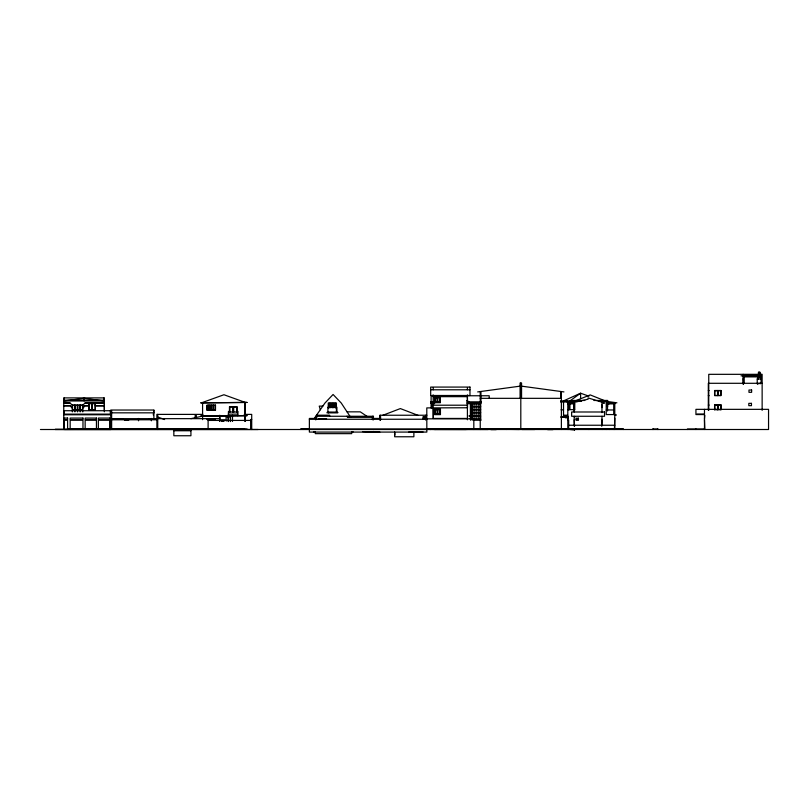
<?xml version="1.0" encoding="UTF-8"?>
<svg xmlns="http://www.w3.org/2000/svg" width="809" height="809" viewBox="0 0 809 809"><rect width="100%" height="100%" fill="white"/><g stroke="black" fill="none" stroke-linecap="round" stroke-linejoin="round"><path stroke-width="1.21" d="M153.295 414.926L153.892 410.264M757.234 378.976L758.438 377.247L760.015 377.247L761.077 378.976L757.234 378.976L757.234 383.881M314.317 418.374L324.965 403.024L333.086 394.479L341.246 403.024L350.681 417.383M373.445 419.881L373.445 416.271L372.373 417.333L347.809 417.333L346.748 416.271M82.781 405.289L84.965 403.024L104.341 403.024M82.781 407.857L84.965 405.713L88.939 405.713M82.781 407.979L84.965 405.845L88.939 405.845M382.505 415.411L400.354 408.575L418.324 415.462M567.797 429.508L567.797 402.811L574.198 401.315L590.216 394.913L606.234 401.315L616.913 402.811L606.234 402.811M190.884 418.657L202.584 416.099M477.664 391.92L520.086 386.156M64.224 397.897L64.224 400.89L84.055 398.331L103.876 400.89L103.876 397.897M601.957 429.427L610.117 429.185M569.657 429.174L427.324 429.276M761.077 375.821L741.004 375.821L761.077 374.324L761.077 383.294M743.137 376.883L761.077 376.883M743.137 378.592L743.481 384.204M762.139 383.294L708.32 383.294L708.32 410.355M430.681 389.786L469.978 389.786M708.32 390.555L709.089 390.555M433.159 394.913L433.24 418.445L467.41 418.445L467.41 396.663L433.159 396.663M467.41 394.913L467.501 407.766L426.788 407.898L426.839 432.077L309.372 432.077L309.372 418.445L316.39 418.445M433.614 395.763L431.106 395.763L431.106 407.999M467.46 395.763L489.202 395.763L489.202 398.24M708.32 395.682L709.089 395.682M480.233 398.331L520.339 398.331M561.385 398.331L521.562 398.331L521.562 383.031L520.086 383.031L520.086 398.331M63.759 400.334L104.341 400.334M63.759 400.465L104.341 400.465M584.796 400.465L572.914 400.465L572.914 401.315L581.226 401.315M593.917 400.465L607.731 400.465L607.731 401.315L599.044 401.315M64.224 400.89L103.876 400.89M560.526 400.89L573.49 400.89M434.423 401.962L430.681 401.962L430.681 403.024L432.178 403.024L432.178 408.505M481.456 401.962L468.138 401.962L468.573 402.488M560.526 401.962L572.883 401.962M430.681 402.488L434.423 402.488M469.119 402.488L480.415 402.488M567.797 402.811L570.244 402.811M63.759 403.024L70.14 403.024L72.325 405.289M466.672 403.024L481.001 403.024M574.198 403.024L571.639 403.024L588.082 399.181L588.082 397.897L604.525 403.024L601.967 403.024L601.967 412.661M63.759 403.155L70.14 403.155M84.965 403.155L104.341 403.155M104.341 403.458L104.341 409.86M613.707 403.458L614.779 403.458M92.287 403.63L95.149 403.63L95.149 409.698L92.287 409.698M432.178 403.671L434.635 403.671M467.926 403.671L480.688 403.671L480.688 415.755L469.119 415.755M567.797 403.883L575.169 403.883M607.529 403.883L614.779 403.883M574.117 404.631L574.117 410.112M601.967 404.793L601.967 407.615M433.159 405.208L467.501 405.208M708.32 405.076L709.089 405.076M574.117 405.269L574.542 410.325M63.759 405.713L70.14 405.713L72.325 407.857M95.341 405.713L104.341 405.713M328.596 405.633L329.314 405.633M335.341 405.633L336.069 405.633M63.759 405.845L70.14 405.845L72.325 407.979M95.341 405.845L104.341 405.845M322.831 406.108L319.242 406.108L320.313 409.738M472.992 406.684L480.688 406.684M472.992 409.708L480.688 409.708M567.797 409.647L574.198 409.647M561.011 409.86L563.519 409.86M72.537 410.092L74.721 410.092M75.146 410.092L77.33 410.092M77.765 410.092L79.949 410.092M80.354 410.092L82.528 410.092M606.234 409.971L613.707 409.971M63.759 410.719L111.642 410.719L111.642 429.336M347.041 411.842L360.278 411.842L366.902 416.271M228.472 411.993L237.836 411.993M472.992 412.732L480.688 412.732M110.752 412.833L153.892 412.833M228.371 414.127L237.897 414.127M697.004 414.046L704.477 414.046M202.837 414.39L156.875 414.39L156.875 429.336M244.187 414.39L251.71 414.39L251.71 429.508M704.477 414.562L695.932 414.562L695.932 409.344L768.55 409.344L768.55 429.508L40.45 429.508M63.759 414.774L110.752 414.774M316.521 415.199L329.657 415.199L329.657 416.271M426.839 415.239L379.846 415.239L379.846 420.053M563.519 415.199L567.797 415.199M614.779 415.411L616.064 415.411L616.064 414.562L606.234 414.562L606.234 400.465M469.119 416.18L480.779 416.18L480.667 419.77M373.445 416.271L315.773 416.271L315.773 419.922M379.846 416.311L380.574 416.311L380.574 419.831M563.519 416.271L567.797 416.271M564.318 416.655L567.847 416.655M561.001 416.807L563.519 416.807L563.519 400.89L580.609 393.204L588.912 396.188M574.198 416.908L574.845 416.908M560.9 417.211L568.424 417.211M565.36 417.788L568.14 417.788M567.797 417.98L568.434 417.98M614.779 418.273L614.436 428.992M373.556 418.445L379.846 418.445M111.642 418.657L156.875 418.657M157.735 418.657L219.674 418.657M114.221 418.799L122.766 418.799M149.362 418.829L150.413 418.829M318.048 418.829L326.593 418.829M426.839 418.829L473.821 418.829L473.821 429.508M704.477 418.829L704.821 415.411M114.433 418.971L116.142 418.971M116.597 418.971L118.306 418.971M118.68 418.961L120.389 418.961M120.834 418.951L122.543 418.951M206.912 419.042L215.447 419.042M472.982 419.173L480.667 419.173M207.134 419.315L208.803 419.315M209.268 419.325L210.937 419.325M211.422 419.305L213.091 419.305M213.546 419.305L215.214 419.305M309.372 419.254L426.839 419.254M576.109 419.244L578.425 419.244M601.967 419.254L601.623 426.009M251.71 419.517L250.638 419.517L250.638 429.336M574.198 419.729L574.542 426.09M704.477 419.689L704.821 428.992L687.397 428.992L687.397 429.508M111.642 419.78L156.875 419.78M220.624 419.942L224.892 419.942M124.475 420.073L128.742 420.073M473.578 420.235L481.102 420.235M567.797 420.073L568.687 420.073L568.687 429.508M208.105 420.427L250.638 420.427M221.423 420.69L224.154 420.69M221.514 420.781L224.063 420.781M221.676 420.943L223.901 420.943M568.687 425.241L614.779 425.241M67.309 429.043L244.763 429.043M247.139 429.043L64.407 429.508M300.827 429.164L309.604 429.164M473.578 429.164L481.102 429.164M560.758 429.164L568.424 429.164M614.779 429.164L623.324 429.164M157.735 429.215L202.584 429.336M426.282 429.255L431.106 429.508M520.804 429.296L614.779 429.296L568.687 429.427M55.214 429.508L258.111 429.508M426.262 429.377L431.106 429.377M432.178 429.427L488.13 429.508M506.656 429.336L519.429 429.508M574.582 429.933L570.244 429.508M173.844 430.752L190.924 430.752M373.445 431.753L379.846 432.077M422.996 431.905L408.676 432.077M394.661 435.404L395.014 433.695M55.214 429.336L110.752 429.508L110.752 410.032L153.892 410.032L153.892 418.657M362.493 431.581L373.445 432.077L373.445 431.43M521.562 386.156L563.944 391.92M157.735 416.989L164.611 419.558M467.086 400.607L469.119 401.962L469.119 403.024M466.763 400.718L468.846 402.761M380.21 416.311L380.23 419.831M762.139 410.355L762.139 374.324L708.755 374.324L708.755 410.355M760.278 383.294L760.278 383.85L759.297 383.294M760.015 377.247L760.015 372.231L758.438 372.231L758.438 378.976M759.691 372.231L759.691 373.677L758.802 373.677L758.802 372.231M757.871 383.163L757.871 384.356M744.199 376.883L744.199 383.294M743.137 374.324L743.137 384.204M720.991 409.85L720.991 404.722L714.59 404.722L714.59 409.85M717.785 390.494L717.785 395.621M717.785 404.722L717.785 409.85M704.477 409.344L704.477 429.508M695.932 428.992L695.932 429.508M658.071 429.508L658.071 428.992L652.641 428.992L652.641 429.508M657.495 428.992L657.495 429.508M653.217 428.992L653.217 429.508M623.324 429.508L623.324 428.992L300.827 428.992L300.827 429.508M614.779 402.811L614.779 429.508M613.92 428.871L613.92 429.508M613.707 402.811L613.707 414.562M609.652 428.992L609.652 429.508M609.076 402.811L609.076 403.883M608.004 402.811L608.004 403.883M607.599 402.397L607.599 406.846M607.519 402.457L607.519 410.952M607.175 402.397L607.175 406.199M606.234 428.992L606.234 429.508M601.967 416.271L601.967 425.898M589.083 428.992L589.083 429.508M588.659 428.992L588.659 429.508M580.609 398.695L580.609 393.204L569.93 400.89L569.93 409.182M574.764 404.945L574.764 409.758M574.542 429.427L574.532 429.943M574.198 400.465L574.198 411.993M574.198 416.271L574.198 426.09M568.858 402.811L568.858 409.93M566.937 400.89L566.937 401.962M561.385 429.508L561.385 391.92L560.627 391.92L560.627 398.331M553.275 429.508L547.288 429.508M552.84 429.508L547.713 429.508M534.759 429.508L521.906 429.508M520.804 383.031L520.804 429.508M506.697 428.992L506.656 429.508M496.564 429.508L490.578 429.508M496.129 429.508L491.002 429.508M480.951 403.236L480.951 391.92L480.233 391.92L480.233 429.508M478.766 403.671L478.766 415.755M478.746 416.18L478.746 419.173M476.845 403.671L476.845 415.755M476.825 416.18L476.825 419.173M474.913 403.671L474.913 415.755M474.903 416.18L474.903 419.173M472.992 403.671L472.992 415.755M472.982 416.18L472.982 419.77M472.314 403.024L472.314 419.79M472.072 416.18L472.072 419.77M471.95 403.671L471.971 419.77M470.767 403.671L470.696 415.755M470.737 416.18L470.737 419.77M470.636 416.18L470.636 419.77M470.393 403.024L470.393 419.831M467.41 387.653L467.41 389.786M467.41 418.829L467.41 419.79M467.41 428.992L467.41 429.508M466.399 429.508L434.281 429.508M437.487 409.374L437.487 413.986M437.416 397.472L437.416 402.083M435.464 428.992L435.464 429.508M433.28 407.898L433.28 418.445M433.28 428.992L433.28 429.508M433.24 387.653L433.24 389.786M425.615 415.239L425.615 420.063M424.614 419.254L424.614 416.696L423.158 416.696L423.158 419.254M424.391 416.696L424.391 418.617L423.41 418.617L423.41 416.696M413.874 431.935L413.874 436.769L394.661 436.769L394.661 431.935M380.281 415.239L380.281 419.911M372.373 416.271L372.373 419.77M352.866 431.521L352.866 432.077M351.713 431.521L351.713 433.654L315.277 433.654L315.277 431.521M347.809 416.271L347.809 417.333M336.878 412.357L336.878 407.23L327.908 407.23L327.908 412.357M336.413 412.357L336.413 403.034L328.252 403.034L328.252 407.867M336.069 407.867L336.069 403.388L328.596 403.388L328.596 407.867M336.069 412.357L328.596 412.266L328.596 412.873M335.341 403.388L335.341 407.867M335.098 407.17L335.098 403.742L334.117 403.742L334.117 407.17M333.834 403.388L333.834 407.827M333.611 407.149L333.611 403.721L332.63 403.721L332.63 407.149M332.327 403.388L332.327 407.827M332.064 407.139L332.064 403.711L331.083 403.711L331.083 407.139M330.82 403.388L330.82 407.827M330.557 407.119L330.557 403.691L329.576 403.691L329.576 407.119M329.314 403.388L329.314 407.867M316.835 416.271L316.835 417.333M313.7 431.521L313.7 432.077M302.96 428.992L302.96 429.508M245.299 421.196L245.299 402.427L223.941 394.741L202.584 402.427L202.584 419.669M244.874 402.427L244.874 421.469M237.836 411.356L237.775 415.674M237.158 412.256L237.158 406.705L229.453 406.705L229.453 412.256M236.754 412.246L236.754 406.998L233.68 406.998L233.68 412.246M233.305 406.705L233.305 412.256M232.941 412.246L232.941 406.998L229.867 406.998L229.867 412.246M232.486 415.26L232.486 421.469M230.504 421.57L230.504 417.06L228.623 417.06L228.623 421.57M228.512 414.127L228.512 415.674M228.472 411.356L228.371 415.674M219.836 415.26L219.836 421.469M219.674 416.099L219.674 420.943M213.364 405.157L213.364 410.284M211.23 405.157L211.23 410.284M209.086 405.157L209.086 410.284M208.105 418.657L208.105 429.336M196.344 417.424L196.344 415.452L195.151 415.452L195.151 418.405M190.924 429.215L190.924 435.748L173.844 435.748L173.844 429.215M157.735 414.39L157.735 429.508M151.323 418.445L151.323 420.801M138.511 418.445L138.511 420.801M110.307 410.719L110.307 414.127L64.204 414.127L64.204 410.719M109.62 429.336L109.62 420.114L98.364 420.114L98.364 429.336M104.341 411.761L104.341 397.897L63.759 397.897L63.759 429.508M96.443 429.336L96.443 420.114L85.147 420.114L85.147 429.336M92.145 403.458L92.145 409.86M84.055 398.331L84.055 400.89M82.973 429.336L82.973 420.114L70.161 420.114L70.161 429.336M82.781 411.892L82.781 405.157L72.325 405.157L72.325 411.892M80.172 405.157L80.172 411.892M77.553 405.157L77.553 411.892M74.934 405.157L74.934 411.892M67.602 429.336L67.602 420.114L64.194 420.114L64.194 429.336M64.326 425.423L64.386 425.301M469.978 387.076L430.681 387.076L430.681 395.5L469.978 395.49L469.978 387.076M751.622 390.019L748.972 390.019L748.972 392.325L751.622 392.325L751.622 390.019M720.991 390.494L714.59 390.494L714.59 395.621L720.991 395.621L720.991 390.494M720.768 390.727L717.987 390.727L717.987 395.419L720.768 395.419L720.768 390.727M717.573 390.747L714.792 390.747L714.792 395.449L717.573 395.449L717.573 390.747M440.359 396.825L434.463 396.825L434.463 402.72L440.359 402.72L440.359 396.825M439.722 397.472L435.111 397.472L435.111 402.083L439.722 402.083L439.722 397.472M437.184 397.755L435.384 397.755L435.384 401.689L437.184 401.689L437.184 397.755M439.499 397.755L437.699 397.755L437.699 401.689L439.499 401.689L439.499 397.755M247.008 402.427L200.875 402.852L247.008 402.427M751.46 403.347L748.81 403.347L748.81 405.653L751.46 405.653L751.46 403.347M95.341 403.458L88.939 403.458L88.939 409.86L95.341 409.86L95.341 403.458M92.004 403.63L89.142 403.63L89.142 409.698L92.004 409.698L92.004 403.63M717.563 405.026L714.792 405.026L714.792 409.728L717.563 409.728L717.563 405.026M720.789 405.016L718.018 405.016L718.018 409.718L720.789 409.718L720.789 405.016M215.497 405.157L206.952 405.157L206.952 410.284L215.497 410.284L215.497 405.157M74.721 405.329L72.537 405.329L72.537 409.809L74.721 409.809L74.721 405.329M77.33 405.329L75.146 405.329L75.146 409.809L77.33 409.809L77.33 405.329M79.949 405.329L77.765 405.329L77.765 409.809L79.949 409.809L79.949 405.329M82.528 405.329L80.354 405.329L80.354 409.809L82.528 409.809L82.528 405.329M208.843 405.43L207.175 405.43L207.175 410.042L208.843 410.042L208.843 405.43M210.987 405.43L209.319 405.43L209.319 410.042L210.987 410.042L210.987 405.43M213.121 405.42L211.462 405.42L211.462 410.032L213.121 410.032L213.121 405.42M215.275 405.41L213.616 405.41L213.616 410.021L215.275 410.021L215.275 405.41M440.44 408.737L434.544 408.737L434.544 414.633L440.44 414.633L440.44 408.737M439.793 409.374L435.181 409.374L435.181 413.986L439.793 413.986L439.793 409.374M437.244 409.758L435.444 409.758L435.444 413.682L437.244 413.682L437.244 409.758M439.56 409.748L437.76 409.748L437.76 413.682L439.56 413.682L439.56 409.748M604.525 411.993L571.639 411.993L571.639 416.271L604.525 416.271L604.525 411.993M337.717 412.357L327.038 412.357L327.038 412.873L337.717 412.873L337.717 412.357M247.008 415.674L200.875 416.099L247.008 415.674M227.966 417.06L226.085 417.06L226.085 420.801L227.966 420.801L227.966 417.06M67.602 418.061L64.194 418.061L64.194 419.558L67.602 419.558L67.602 418.061M82.973 418.061L70.161 418.061L70.161 419.558L82.973 419.558L82.973 418.061M96.443 418.061L85.147 418.061L85.147 419.558L96.443 419.558L96.443 418.061M109.62 418.061L98.364 418.061L98.364 419.558L109.62 419.558L109.62 418.061M578.425 418.182L576.109 418.182L576.109 420.316L578.425 420.316L578.425 418.182"/></g></svg>
